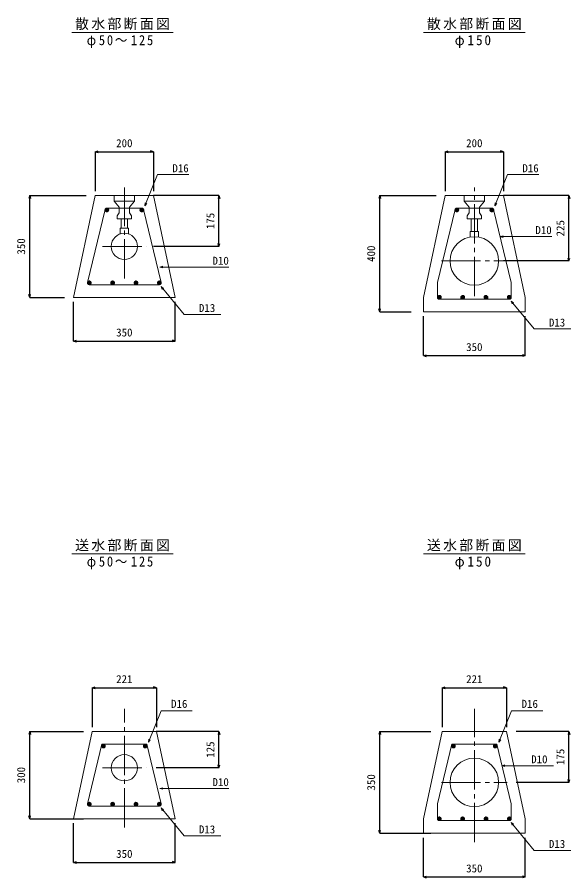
# Model space of a CAD drawing. Units: millimetres, scale not verified. Extents: x -9232 to 7975, y -6572 to 1682.
# Drawn here: x -2292 to -391, y -1582 to 1373 of the extents above; entities that cross this region are included whole.
import ezdxf
from ezdxf.enums import TextEntityAlignment as Align

# ---------------------------------------------------------------- set-up
doc = ezdxf.new("R2010")
doc.units = ezdxf.units.MM
doc.header["$LTSCALE"] = 15
doc.linetypes.add('CHAIN2', pattern=[12, 9, -1, 1, -1])
doc.layers.add('0-1_ブロック', color=2, linetype='Continuous', lineweight=18)
doc.layers.add('0-A', color=7, linetype='Continuous', lineweight=18)
doc.layers.add('0-3_鉄筋', color=4, linetype='Continuous')
doc.layers.add('0-6_寸法', color=4, linetype='Continuous')
doc.styles.add('ＭＳ ゴシック', font='')
doc.styles.get('ＭＳ ゴシック').set_extended_font_data('MS Gothic')

msp = doc.modelspace()

# ---------------------------------------------------------------- linework, layer by layer
at = {"layer": '0-1_ブロック', "color": 7, "linetype": 'CHAIN2'}
for p, q in [((-1924.31, 475.92), (-1924.31, 788.17)), ((-722.47, 415.74), (-722.47, 788.17)), ((-1999.41, 586.06), (-1849.21, 586.06)), ((-835.77, 536.06), (-609.17, 536.06)), ((-1924.31, -1409.29), (-1924.31, -1002.17)), ((-722.47, -1459.29), (-722.47, -1002.17)), ((-1999.41, -1204.29), (-1849.21, -1204.29)), ((-835.77, -1254.29), (-609.17, -1254.29))]:
    msp.add_line(p, q, dxfattribs=at)
at = {"layer": '0-1_ブロック', "color": 3}
for p, q in [((-2024.31, 761.06), (-2099.31, 411.06)), ((-1824.31, 761.06), (-2024.31, 761.06)), ((-1824.31, 761.06), (-1749.31, 411.06)), ((-822.47, 761.06), (-897.47, 411.06)), ((-622.47, 761.06), (-822.47, 761.06)), ((-622.47, 761.06), (-547.47, 411.06)), ((-2099.31, 411.06), (-1749.31, 411.06)), ((-897.47, 411.06), (-897.47, 361.06)), ((-547.47, 411.06), (-547.47, 361.06)), ((-897.47, 361.06), (-547.47, 361.06)), ((-2035.02, -1079.29), (-2099.31, -1379.29)), ((-1813.6, -1079.29), (-2035.02, -1079.29)), ((-1813.6, -1079.29), (-1749.31, -1379.29)), ((-833.19, -1079.29), (-897.47, -1379.29)), ((-611.76, -1079.29), (-833.19, -1079.29)), ((-611.76, -1079.29), (-547.47, -1379.29)), ((-2099.31, -1379.29), (-1749.31, -1379.29)), ((-897.47, -1379.29), (-897.47, -1429.29)), ((-547.47, -1379.29), (-547.47, -1429.29)), ((-897.47, -1429.29), (-547.47, -1429.29))]:
    msp.add_line(p, q, dxfattribs=at)
at = {"layer": '0-1_ブロック', "color": 7}
for p, q in [((-1959.31, 741.06), (-1941.81, 721.06)), ((-1906.81, 721.06), (-1889.31, 741.06)), ((-1889.31, 741.06), (-1889.31, 761.06)), ((-757.47, 741.06), (-739.97, 721.06)), ((-704.97, 721.06), (-687.47, 741.06)), ((-687.47, 741.06), (-687.47, 761.06)), ((-1990.77, 711.74), (-1983.63, 704.59)), ((-1990.61, 709.45), (-1985.91, 704.76)), ((-1990.36, 713.44), (-1981.92, 705.01)), ((-1989.61, 714.82), (-1980.55, 705.76)), ((-1988.61, 715.93), (-1979.43, 706.76)), ((-1987.35, 716.8), (-1978.56, 708.02)), ((-1985.81, 717.38), (-1977.98, 709.56)), ((-1983.85, 717.54), (-1977.83, 711.52)), ((-1941.81, 701.06), (-1941.81, 721.06)), ((-1906.81, 701.06), (-1906.81, 721.06)), ((-1870.77, 711.74), (-1863.63, 704.59)), ((-1870.61, 709.45), (-1865.91, 704.76)), ((-1870.36, 713.44), (-1861.92, 705.01)), ((-1869.61, 714.82), (-1860.55, 705.76)), ((-1868.61, 715.93), (-1859.43, 706.76)), ((-1867.35, 716.8), (-1858.56, 708.02)), ((-1865.81, 717.38), (-1857.98, 709.56)), ((-1863.85, 717.54), (-1857.83, 711.52)), ((-788.94, 711.74), (-781.79, 704.59)), ((-788.77, 709.45), (-784.08, 704.76)), ((-788.52, 713.44), (-780.09, 705.01)), ((-787.77, 714.82), (-778.71, 705.76)), ((-786.77, 715.93), (-777.59, 706.76)), ((-785.51, 716.8), (-776.73, 708.02)), ((-783.97, 717.38), (-776.15, 709.56)), ((-782.01, 717.54), (-775.99, 711.52)), ((-739.97, 701.06), (-739.97, 721.06)), ((-704.97, 701.06), (-704.97, 721.06)), ((-668.94, 711.74), (-661.79, 704.59)), ((-668.77, 709.45), (-664.08, 704.76)), ((-668.52, 713.44), (-660.09, 705.01)), ((-667.77, 714.82), (-658.71, 705.76)), ((-666.77, 715.93), (-657.59, 706.76)), ((-665.51, 716.8), (-656.73, 708.02)), ((-663.97, 717.38), (-656.15, 709.56)), ((-662.01, 717.54), (-655.99, 711.52)), ((-1941.81, 701.06), (-1949.31, 691.06)), ((-1935.31, 648.89), (-1935.31, 681.06)), ((-1913.31, 648.89), (-1913.31, 681.06)), ((-1906.81, 701.06), (-1899.31, 691.06)), ((-1899.31, 681.06), (-1899.31, 691.06)), ((-739.97, 701.06), (-747.47, 691.06)), ((-733.47, 637.83), (-733.47, 681.06)), ((-711.47, 637.83), (-711.47, 681.06)), ((-704.97, 701.06), (-697.47, 691.06)), ((-697.47, 681.06), (-697.47, 691.06)), ((-1938.31, 648.89), (-1938.31, 628.93)), ((-736.47, 637.83), (-736.47, 618.17)), ((-2050.77, 461.74), (-2043.63, 454.59)), ((-2050.61, 459.45), (-2045.91, 454.76)), ((-2050.36, 463.44), (-2041.92, 455.01)), ((-2049.61, 464.82), (-2040.55, 455.76)), ((-2048.61, 465.93), (-2039.43, 456.76)), ((-2047.35, 466.8), (-2038.56, 458.02)), ((-2045.81, 467.38), (-2037.98, 459.56)), ((-2043.85, 467.54), (-2037.83, 461.52)), ((-1970.77, 461.74), (-1963.63, 454.59)), ((-1970.61, 459.45), (-1965.91, 454.76)), ((-1970.36, 463.44), (-1961.92, 455.01)), ((-1969.61, 464.82), (-1960.55, 455.76)), ((-1968.61, 465.93), (-1959.43, 456.76)), ((-1967.35, 466.8), (-1958.56, 458.02)), ((-1965.81, 467.38), (-1957.98, 459.56)), ((-1963.85, 467.54), (-1957.83, 461.52)), ((-1884.77, 467.54), (-1890.79, 461.52)), ((-1882.81, 467.38), (-1890.63, 459.56)), ((-1881.27, 466.8), (-1890.05, 458.02)), ((-1880.01, 465.93), (-1889.19, 456.76)), ((-1879.01, 464.82), (-1888.07, 455.76)), ((-1878.26, 463.44), (-1886.7, 455.01)), ((-1877.85, 461.74), (-1884.99, 454.59)), ((-1878.01, 459.45), (-1882.71, 454.76)), ((-1804.77, 467.54), (-1810.79, 461.52)), ((-1802.81, 467.38), (-1810.63, 459.56)), ((-1801.27, 466.8), (-1810.05, 458.02)), ((-1800.01, 465.93), (-1809.19, 456.76)), ((-1799.01, 464.82), (-1808.07, 455.76)), ((-1798.26, 463.44), (-1806.7, 455.01)), ((-1797.85, 461.74), (-1804.99, 454.59)), ((-1798.01, 459.45), (-1802.71, 454.76)), ((-847.77, 414.82), (-838.71, 405.76)), ((-846.77, 415.93), (-837.59, 406.76)), ((-845.51, 416.8), (-836.73, 408.02)), ((-843.97, 417.38), (-836.15, 409.56)), ((-842.01, 417.54), (-835.99, 411.52)), ((-767.77, 414.82), (-758.71, 405.76)), ((-766.77, 415.93), (-757.59, 406.76)), ((-765.51, 416.8), (-756.73, 408.02)), ((-763.97, 417.38), (-756.15, 409.56)), ((-762.01, 417.54), (-755.99, 411.52)), ((-682.93, 417.54), (-688.96, 411.52)), ((-680.97, 417.38), (-688.8, 409.56)), ((-679.43, 416.8), (-688.22, 408.02)), ((-678.18, 415.93), (-687.35, 406.76)), ((-677.17, 414.82), (-686.23, 405.76)), ((-602.93, 417.54), (-608.96, 411.52)), ((-600.97, 417.38), (-608.8, 409.56)), ((-599.43, 416.8), (-608.22, 408.02)), ((-598.18, 415.93), (-607.35, 406.76)), ((-597.17, 414.82), (-606.23, 405.76)), ((-848.94, 411.74), (-841.79, 404.59)), ((-848.77, 409.45), (-844.08, 404.76)), ((-848.52, 413.44), (-840.09, 405.01)), ((-768.94, 411.74), (-761.79, 404.59)), ((-768.77, 409.45), (-764.08, 404.76)), ((-768.52, 413.44), (-760.09, 405.01)), ((-676.43, 413.44), (-684.86, 405.01)), ((-676.01, 411.74), (-683.15, 404.59)), ((-676.17, 409.45), (-680.87, 404.76)), ((-596.43, 413.44), (-604.86, 405.01)), ((-596.01, 411.74), (-603.15, 404.59)), ((-596.17, 409.45), (-600.87, 404.76)), ((-1995.85, -1122.8), (-1989.83, -1128.82)), ((-1852.77, -1122.8), (-1858.79, -1128.82)), ((-794.01, -1122.8), (-787.99, -1128.82)), ((-650.93, -1122.8), (-656.96, -1128.82)), ((-2002.77, -1128.6), (-1995.63, -1135.75)), ((-2002.61, -1130.89), (-1997.91, -1135.59)), ((-2002.36, -1126.9), (-1993.92, -1135.33)), ((-2001.61, -1125.53), (-1992.55, -1134.59)), ((-2000.61, -1124.41), (-1991.43, -1133.58)), ((-1999.35, -1123.54), (-1990.56, -1132.33)), ((-1997.81, -1122.96), (-1989.98, -1130.79)), ((-1850.81, -1122.96), (-1858.63, -1130.79)), ((-1849.27, -1123.54), (-1858.05, -1132.33)), ((-1848.01, -1124.41), (-1857.19, -1133.58)), ((-1847.01, -1125.53), (-1856.07, -1134.59)), ((-1846.26, -1126.9), (-1854.7, -1135.33)), ((-1845.85, -1128.6), (-1852.99, -1135.75)), ((-1846.01, -1130.89), (-1850.71, -1135.59)), ((-800.94, -1128.6), (-793.79, -1135.75)), ((-800.77, -1130.89), (-796.08, -1135.59)), ((-800.52, -1126.9), (-792.09, -1135.33)), ((-799.77, -1125.53), (-790.71, -1134.59)), ((-798.77, -1124.41), (-789.59, -1133.58)), ((-797.51, -1123.54), (-788.73, -1132.33)), ((-795.97, -1122.96), (-788.15, -1130.79)), ((-648.97, -1122.96), (-656.8, -1130.79)), ((-647.43, -1123.54), (-656.22, -1132.33)), ((-646.18, -1124.41), (-655.35, -1133.58)), ((-645.17, -1125.53), (-654.23, -1134.59)), ((-644.43, -1126.9), (-652.86, -1135.33)), ((-644.01, -1128.6), (-651.15, -1135.75)), ((-644.17, -1130.89), (-648.87, -1135.59)), ((-2050.77, -1328.6), (-2043.63, -1335.75)), ((-2050.36, -1326.9), (-2041.92, -1335.33)), ((-2049.61, -1325.52), (-2040.55, -1334.59)), ((-2048.61, -1324.41), (-2039.43, -1333.58)), ((-2047.35, -1323.54), (-2038.56, -1332.33)), ((-2045.81, -1322.96), (-2037.98, -1330.79)), ((-2043.85, -1322.8), (-2037.83, -1328.82)), ((-1970.77, -1328.6), (-1963.63, -1335.75)), ((-1970.36, -1326.9), (-1961.92, -1335.33)), ((-1969.61, -1325.52), (-1960.55, -1334.59)), ((-1968.61, -1324.41), (-1959.43, -1333.58)), ((-1967.35, -1323.54), (-1958.56, -1332.33)), ((-1965.81, -1322.96), (-1957.98, -1330.79)), ((-1963.85, -1322.8), (-1957.83, -1328.82)), ((-1884.77, -1322.8), (-1890.79, -1328.82)), ((-1882.81, -1322.96), (-1890.63, -1330.79)), ((-1881.27, -1323.54), (-1890.05, -1332.33)), ((-1880.01, -1324.41), (-1889.19, -1333.58)), ((-1879.01, -1325.52), (-1888.07, -1334.59)), ((-1878.26, -1326.9), (-1886.7, -1335.33)), ((-1877.85, -1328.6), (-1884.99, -1335.75)), ((-1804.77, -1322.8), (-1810.79, -1328.82)), ((-1802.81, -1322.96), (-1810.63, -1330.79)), ((-1801.27, -1323.54), (-1810.05, -1332.33)), ((-1800.01, -1324.41), (-1809.19, -1333.58)), ((-1799.01, -1325.52), (-1808.07, -1334.59)), ((-1798.26, -1326.9), (-1806.7, -1335.33)), ((-1797.85, -1328.6), (-1804.99, -1335.75)), ((-2050.61, -1330.89), (-2045.91, -1335.59)), ((-1970.61, -1330.89), (-1965.91, -1335.59)), ((-1878.01, -1330.89), (-1882.71, -1335.59)), ((-1798.01, -1330.89), (-1802.71, -1335.59)), ((-848.94, -1378.6), (-841.79, -1385.75)), ((-848.77, -1380.89), (-844.08, -1385.59)), ((-848.52, -1376.9), (-840.09, -1385.33)), ((-847.77, -1375.52), (-838.71, -1384.59)), ((-846.77, -1374.41), (-837.59, -1383.58)), ((-845.51, -1373.54), (-836.73, -1382.33)), ((-843.97, -1372.96), (-836.15, -1380.79)), ((-842.01, -1372.8), (-835.99, -1378.82)), ((-768.94, -1378.6), (-761.79, -1385.75)), ((-768.77, -1380.89), (-764.08, -1385.59)), ((-768.52, -1376.9), (-760.09, -1385.33)), ((-767.77, -1375.52), (-758.71, -1384.59)), ((-766.77, -1374.41), (-757.59, -1383.58)), ((-765.51, -1373.54), (-756.73, -1382.33)), ((-763.97, -1372.96), (-756.15, -1380.79)), ((-762.01, -1372.8), (-755.99, -1378.82)), ((-682.93, -1372.8), (-688.96, -1378.82)), ((-680.97, -1372.96), (-688.8, -1380.79)), ((-679.43, -1373.54), (-688.22, -1382.33)), ((-678.18, -1374.41), (-687.35, -1383.58)), ((-677.17, -1375.52), (-686.23, -1384.59)), ((-676.43, -1376.9), (-684.86, -1385.33)), ((-676.01, -1378.6), (-683.15, -1385.75)), ((-676.17, -1380.89), (-680.87, -1385.59)), ((-602.93, -1372.8), (-608.96, -1378.82)), ((-600.97, -1372.96), (-608.8, -1380.79)), ((-599.43, -1373.54), (-608.22, -1382.33)), ((-598.18, -1374.41), (-607.35, -1383.58)), ((-597.17, -1375.52), (-606.23, -1384.59)), ((-596.43, -1376.9), (-604.86, -1385.33)), ((-596.01, -1378.6), (-603.15, -1385.75)), ((-596.17, -1380.89), (-600.87, -1385.59))]:
    msp.add_line(p, q, dxfattribs=at)
at = {"layer": '0-1_ブロック'}
for p, q in [((-1990.63, 712.57), (-2050.63, 462.57)), ((-1984.31, 717.56), (-1863.85, 717.56)), ((-1857.99, 712.57), (-1797.99, 462.57)), ((-788.79, 712.57), (-848.79, 462.57)), ((-782.47, 717.56), (-662.01, 717.56)), ((-656.15, 712.57), (-596.15, 462.57)), ((-2044.31, 454.56), (-1804.31, 454.59)), ((-848.97, 411.06), (-848.97, 462.57)), ((-595.97, 411.06), (-595.97, 462.57)), ((-842.47, 404.56), (-602.47, 404.59)), ((-2001.43, -1122.79), (-2050.63, -1327.77)), ((-2001.43, -1122.79), (-1847.19, -1122.79)), ((-1847.19, -1122.79), (-1797.99, -1327.77)), ((-799.6, -1122.79), (-848.79, -1327.77)), ((-799.6, -1122.79), (-645.35, -1122.79)), ((-645.35, -1122.79), (-596.15, -1327.77)), ((-848.97, -1379.29), (-848.97, -1327.77)), ((-595.97, -1379.29), (-595.97, -1327.77)), ((-2044.31, -1335.79), (-1804.31, -1335.75)), ((-842.47, -1385.79), (-602.47, -1385.75))]:
    msp.add_line(p, q, dxfattribs=at)
at = {"layer": '0-1_ブロック', "color": 7}
for points in [[(-1889.31, 741.06), (-1959.31, 741.06), (-1959.31, 761.06)], [(-687.47, 741.06), (-757.47, 741.06), (-757.47, 761.06)], [(-1899.31, 681.06), (-1949.31, 681.06), (-1949.31, 691.06)], [(-697.47, 681.06), (-747.47, 681.06), (-747.47, 691.06)], [(-1938.31, 648.89), (-1910.31, 648.89), (-1910.31, 628.93)], [(-736.47, 637.83), (-708.47, 637.83), (-708.47, 618.17)]]:
    msp.add_lwpolyline(points, dxfattribs=at)
at = {"layer": '0-1_ブロック'}
for centre in [(-1984.31, 711.06), (-1864.31, 711.06), (-782.47, 711.06), (-662.47, 711.06), (-2044.31, 461.06), (-1964.31, 461.06), (-1884.31, 461.06), (-1804.31, 461.06), (-842.47, 411.06), (-762.47, 411.06), (-682.47, 411.06), (-602.47, 411.06), (-1996.31, -1129.29), (-1852.31, -1129.29), (-794.47, -1129.29), (-650.47, -1129.29), (-2044.31, -1329.29), (-1964.31, -1329.29), (-1884.31, -1329.29), (-1804.31, -1329.29), (-842.47, -1379.29), (-762.47, -1379.29), (-682.47, -1379.29), (-602.47, -1379.29)]:
    msp.add_circle(centre, 6.5, dxfattribs=at)
at = {"layer": '0-1_ブロック', "color": 3}
for centre in [(-1924.31, 586.06), (-1924.31, -1204.29)]:
    msp.add_circle(centre, 45.1, dxfattribs=at)
at = {"layer": '0-1_ブロック', "color": 4}
for centre in [(-722.47, 536.06), (-722.47, -1254.29)]:
    msp.add_circle(centre, 83.3, dxfattribs=at)
at = {"layer": '0-3_鉄筋'}
for p, q in [((-2099.31, 261.06), (-2099.31, 396.06)), ((-1749.31, 261.06), (-1749.31, 396.06)), ((-897.47, 211.06), (-897.47, 346.06)), ((-547.47, 211.06), (-547.47, 346.06)), ((-2099.31, 261.06), (-2089.17, 263.77)), ((-2099.31, 261.06), (-1749.31, 261.06)), ((-2099.31, 261.06), (-2089.17, 258.34)), ((-1749.31, 261.06), (-1759.45, 263.77)), ((-1749.31, 261.06), (-1759.45, 258.34)), ((-897.47, 211.06), (-887.33, 213.77)), ((-897.47, 211.06), (-547.47, 211.06)), ((-897.47, 211.06), (-887.33, 208.34)), ((-547.47, 211.06), (-557.61, 213.77)), ((-547.47, 211.06), (-557.61, 208.34)), ((-2099.31, -1529.29), (-2099.31, -1394.29)), ((-1749.31, -1529.29), (-1749.31, -1394.29)), ((-897.47, -1579.29), (-897.47, -1444.29)), ((-547.47, -1579.29), (-547.47, -1444.29)), ((-2099.31, -1529.29), (-2089.17, -1526.57)), ((-2099.31, -1529.29), (-1749.31, -1529.29)), ((-2099.31, -1529.29), (-2089.17, -1532)), ((-1749.31, -1529.29), (-1759.45, -1526.57)), ((-1749.31, -1529.29), (-1759.45, -1532)), ((-897.47, -1579.29), (-887.33, -1576.57)), ((-897.47, -1579.29), (-547.47, -1579.29)), ((-897.47, -1579.29), (-887.33, -1582)), ((-547.47, -1579.29), (-557.61, -1576.57)), ((-547.47, -1579.29), (-557.61, -1582))]:
    msp.add_line(p, q, dxfattribs=at)
at = {"layer": '0-6_寸法'}
for p, q in [((-2024.31, 911.06), (-2014.17, 913.77)), ((-2024.31, 911.06), (-1824.31, 911.06)), ((-2024.31, 911.06), (-2014.17, 908.34)), ((-2024.31, 911.06), (-2024.31, 776.06)), ((-1824.31, 911.06), (-1834.45, 913.77)), ((-1824.31, 911.06), (-1834.45, 908.34)), ((-1824.31, 911.06), (-1824.31, 776.06)), ((-822.47, 911.06), (-812.33, 913.77)), ((-822.47, 911.06), (-622.47, 911.06)), ((-822.47, 911.06), (-812.33, 908.34)), ((-822.47, 911.06), (-822.47, 776.06)), ((-622.47, 911.06), (-632.61, 913.77)), ((-622.47, 911.06), (-632.61, 908.34)), ((-622.47, 911.06), (-622.47, 776.06)), ((-2249.31, 761.06), (-2252.03, 750.91)), ((-2249.31, 411.06), (-2249.31, 761.06)), ((-2249.31, 761.06), (-2246.59, 750.91)), ((-2249.31, 761.06), (-2054.99, 761.06)), ((-1599.31, 761.06), (-1824.31, 761.06)), ((-1599.31, 761.06), (-1602.03, 750.91)), ((-1599.31, 586.06), (-1599.31, 761.06)), ((-1599.31, 761.06), (-1596.59, 750.91)), ((-1047.47, 761.06), (-1050.19, 750.91)), ((-1047.47, 361.06), (-1047.47, 761.06)), ((-1047.47, 761.06), (-1044.75, 750.91)), ((-1047.47, 761.06), (-853.15, 761.06)), ((-397.47, 761.06), (-622.47, 761.06)), ((-397.47, 761.06), (-400.19, 750.91)), ((-397.47, 536.06), (-397.47, 761.06)), ((-397.47, 761.06), (-394.75, 750.91)), ((-1599.31, 586.06), (-1602.03, 596.2)), ((-1599.31, 586.06), (-1596.59, 596.2)), ((-1599.31, 586.06), (-1824.31, 586.06)), ((-397.47, 536.06), (-622.47, 536.06)), ((-397.47, 536.06), (-400.19, 546.2)), ((-397.47, 536.06), (-394.75, 546.2)), ((-2249.31, 411.06), (-2252.03, 421.2)), ((-2249.31, 411.06), (-2246.59, 421.2)), ((-2249.31, 411.06), (-2129.99, 411.06)), ((-1047.47, 361.06), (-1050.19, 371.2)), ((-1047.47, 361.06), (-1044.75, 371.2)), ((-1047.47, 361.06), (-938.87, 361.06)), ((-2035.02, -929.29), (-2024.88, -926.57)), ((-2035.02, -929.29), (-1813.6, -929.29)), ((-2035.02, -929.29), (-2024.88, -932)), ((-2035.02, -929.29), (-2035.02, -1064.29)), ((-1813.6, -929.29), (-1823.74, -926.57)), ((-1813.6, -929.29), (-1823.74, -932)), ((-1813.6, -929.29), (-1813.6, -1064.29)), ((-833.19, -929.29), (-823.04, -926.57)), ((-833.19, -929.29), (-611.76, -929.29)), ((-833.19, -929.29), (-823.04, -932)), ((-833.19, -929.29), (-833.19, -1064.29)), ((-611.76, -929.29), (-621.9, -926.57)), ((-611.76, -929.29), (-621.9, -932)), ((-611.76, -929.29), (-611.76, -1064.29)), ((-2249.31, -1079.29), (-2252.03, -1089.43)), ((-2249.31, -1379.29), (-2249.31, -1079.29)), ((-2249.31, -1079.29), (-2246.59, -1089.43)), ((-2249.31, -1079.29), (-2064.71, -1079.29)), ((-1599.31, -1079.29), (-1814.54, -1079.29)), ((-1599.31, -1079.29), (-1602.03, -1089.43)), ((-1599.31, -1204.29), (-1599.31, -1079.29)), ((-1599.31, -1079.29), (-1596.59, -1089.43)), ((-1047.47, -1079.29), (-1050.19, -1089.43)), ((-1047.47, -1429.29), (-1047.47, -1079.29)), ((-1047.47, -1079.29), (-1044.75, -1089.43)), ((-1047.47, -1079.29), (-871.58, -1079.29)), ((-397.47, -1079.29), (-579.07, -1079.29)), ((-397.47, -1079.29), (-400.19, -1089.43)), ((-397.47, -1254.29), (-397.47, -1079.29)), ((-397.47, -1079.29), (-394.75, -1089.43)), ((-1599.31, -1204.29), (-1814.54, -1204.29)), ((-1599.31, -1204.29), (-1602.03, -1194.14)), ((-1599.31, -1204.29), (-1596.59, -1194.14)), ((-397.47, -1254.29), (-579.07, -1254.29)), ((-397.47, -1254.29), (-400.19, -1244.14)), ((-397.47, -1254.29), (-394.75, -1244.14)), ((-2249.31, -1379.29), (-2252.03, -1369.14)), ((-2249.31, -1379.29), (-2246.59, -1369.14)), ((-2249.31, -1379.29), (-2064.71, -1379.29)), ((-1047.47, -1429.29), (-1050.19, -1419.14)), ((-1047.47, -1429.29), (-1044.75, -1419.14)), ((-1047.47, -1429.29), (-871.58, -1429.29))]:
    msp.add_line(p, q, dxfattribs=at)
at = {"layer": '0-6_寸法', "color": 7}
for q in [(-623.83, 622.87), (-623.83, 617.43)]:
    msp.add_line((-633.97, 620.15), q, dxfattribs=at)
at = {"layer": '0-A'}
for p, q in [((-2104.9, 1320.93), (-1756.18, 1320.93)), ((-896.83, 1320.93), (-548.11, 1320.93)), ((-652.07, 725.47), (-608.54, 832.62)), ((-608.54, 832.62), (-501.39, 832.62)), ((-1853.9, 725.47), (-1852.6, 735.89)), ((-1853.9, 725.47), (-1847.57, 733.85)), ((-652.07, 725.47), (-650.77, 735.89)), ((-652.07, 725.47), (-645.73, 733.85)), ((-633.97, 620.15), (-456.68, 620.15)), ((-1802.38, 514.97), (-1792.24, 517.69)), ((-1802.38, 514.97), (-1565.38, 514.97)), ((-1802.38, 514.97), (-1792.24, 512.25)), ((-1798.39, 448.04), (-1794.01, 438.5)), ((-596.55, 398.04), (-592.17, 388.5)), ((-1719.22, 352.6), (-1593.1, 352.6)), ((-517.38, 302.6), (-391.26, 302.6)), ((-2104.9, -469.42), (-1756.18, -469.42)), ((-896.83, -469.42), (-548.11, -469.42)), ((-1841.64, -1116.19), (-1840.34, -1105.77)), ((-1841.64, -1116.19), (-1835.3, -1107.82)), ((-638.08, -1116.19), (-636.78, -1105.77)), ((-638.08, -1116.19), (-631.75, -1107.82)), ((-627.85, -1197.03), (-617.7, -1194.31)), ((-627.85, -1197.03), (-617.7, -1199.75)), ((-627.85, -1197.03), (-450.44, -1197.03)), ((-1802.38, -1275.37), (-1792.24, -1272.66)), ((-1802.38, -1275.37), (-1565.38, -1275.37)), ((-1802.38, -1275.37), (-1792.24, -1278.09)), ((-1798.39, -1342.3), (-1794.01, -1351.84)), ((-596.55, -1392.3), (-592.17, -1401.84)), ((-1719.22, -1437.75), (-1593.1, -1437.75)), ((-517.38, -1487.75), (-391.26, -1487.75))]:
    msp.add_line(p, q, dxfattribs=at)
for points in [[(-1853.9, 725.47), (-1810.38, 832.62), (-1703.23, 832.62)], [(-1719.22, 352.6), (-1798.39, 448.04), (-1789.82, 441.97)], [(-517.38, 302.6), (-596.55, 398.04), (-587.99, 391.97)], [(-1841.64, -1116.19), (-1798.11, -1009.05), (-1690.97, -1009.05)], [(-638.08, -1116.19), (-594.55, -1009.05), (-487.41, -1009.05)], [(-1719.22, -1437.75), (-1798.39, -1342.3), (-1789.82, -1348.37)], [(-517.38, -1487.75), (-596.55, -1392.3), (-587.99, -1398.37)]]:
    msp.add_lwpolyline(points, dxfattribs=at)

# ---------------------------------------------------------------- texts
at = {"layer": '0-3_鉄筋', "style": 'ＭＳ ゴシック'}
for p in [(-1952.43, 268.56), (-750.6, 218.56), (-1952.43, -1521.79), (-750.6, -1571.79)]:
    msp.add_text('350', height=27.49, dxfattribs=at).set_placement(p, align=Align.BOTTOM_LEFT)
at = {"layer": '0-6_寸法', "style": 'ＭＳ ゴシック'}
for s, p in [('200', (-1952.43, 918.56)), ('200', (-750.6, 918.56)), ('221', (-1952.43, -921.79)), ('221', (-750.6, -921.79))]:
    msp.add_text(s, height=27.49, dxfattribs=at).set_placement(p, align=Align.BOTTOM_LEFT)
for s, p in [('175', (-1606.81, 645.43)), ('225', (-404.97, 620.43)), ('350', (-2256.81, 557.93)), ('400', (-1054.97, 532.93)), ('125', (-1606.81, -1169.91)), ('175', (-404.97, -1194.91)), ('300', (-2256.81, -1257.41)), ('350', (-1054.97, -1282.41))]:
    msp.add_text(s, height=27.49, rotation=90, dxfattribs=at).set_placement(p, align=Align.BOTTOM_LEFT)
at = {"layer": '0-A', "color": 4, "style": 'ＭＳ ゴシック'}
for s, p in [('D16', (-1759.48, 832.62)), ('D16', (-557.64, 832.62)), ('D10', (-512.93, 620.15)), ('D10', (-1621.63, 514.97)), ('D13', (-1668.32, 352.63)), ('D13', (-466.49, 302.63)), ('D16', (-1763.81, -1006.65)), ('D16', (-560.25, -1006.65)), ('D10', (-527.28, -1197.07)), ('D10', (-1621.63, -1275.37)), ('D13', (-1668.32, -1437.71)), ('D13', (-466.49, -1487.71))]:
    msp.add_text(s, height=27.49, dxfattribs=at).set_placement(p, align=Align.BOTTOM_LEFT)
at = {"layer": '0-A', "char_height": 34.84, "attachment_point": 7, "style": 'ＭＳ ゴシック'}
for s, insert in [('\\T1.17;散水部断面図', (-2093.3, 1328.97)), ('\\T1.17;散水部断面図', (-885.23, 1328.97)), ('\\T1.29;\\W0.9;φ50～125', (-2053.62, 1267.63)), ('\\T1.29;\\W0.95;φ150', (-789.95, 1267.63)), ('\\T1.17;送水部断面図', (-2093.3, -461.37)), ('\\T1.17;送水部断面図', (-885.23, -461.37)), ('\\T1.29;\\W0.9;φ50～125', (-2053.62, -522.71)), ('\\T1.29;\\W0.95;φ150', (-789.95, -522.71))]:
    msp.add_mtext(s, dxfattribs=dict(at, insert=insert))

doc.saveas('drawing.dxf')
